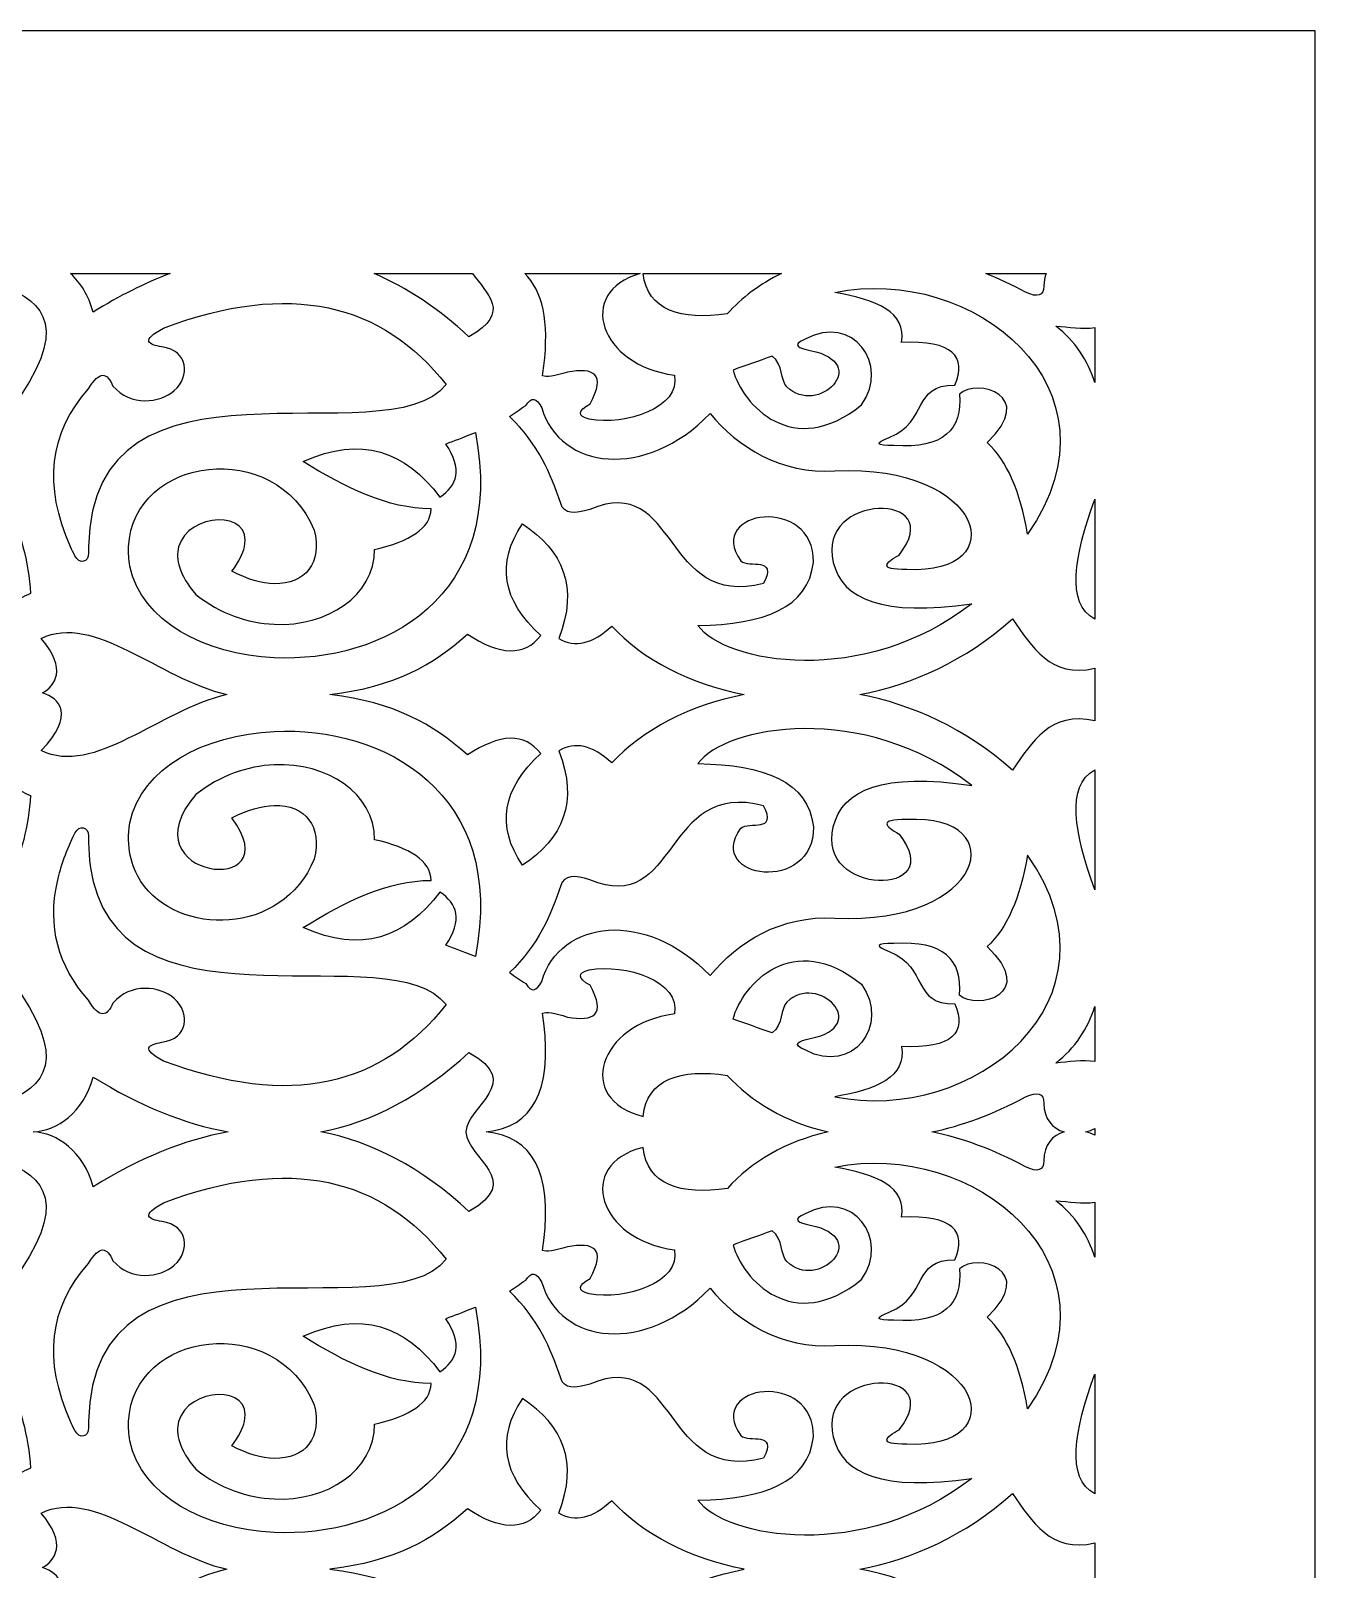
# Model space of a CAD drawing. Header units: millimetres. Extents: x -518 to 482, y -486 to 514.
# Drawn here: x -4 to 482, y -69 to 514 of the extents above; entities that cross this region are included whole.
import ezdxf

# ---------------------------------------------------------------- set-up
doc = ezdxf.new("R2010")
doc.units = ezdxf.units.MM
doc.layers.add('Plan 1', color=7, linetype='Continuous')

msp = doc.modelspace()

# ---------------------------------------------------------------- linework, layer by layer
at = {"layer": 'Plan 1', "color": 17}
for points, knots in [([(-517.87, 514.22), (-517.87, 514.22), (482.13, 514.22), (482.13, 514.22), (482.13, 514.22), (482.13, 514.22), (482.13, -485.78), (482.13, -485.78), (482.13, -485.78), (482.13, -485.78), (-517.87, -485.78), (-517.87, -485.78), (-517.87, -485.78), (-517.87, -485.78), (-517.87, 514.22), (-517.87, 514.22)], [0, 0, 0, 0, 0.2, 0.2, 0.2, 0.2, 0.4, 0.4, 0.4, 0.4, 0.6, 0.6, 0.6, 0.6, 1, 1, 1, 1]), ([(300.23, 415.1), (315.86, 412.36), (327.6, 407.69), (325.44, 396.14), (325.44, 396.14), (344.93, 396.96), (350.19, 390.83), (345.72, 379.92), (345.72, 379.92), (329.3, 380.2), (336.07, 366.45), (320.81, 360.13), (320.81, 360.13), (315.2, 358.02), (315.78, 357.02), (322.54, 357.11), (322.54, 357.11), (341.52, 355.83), (348.57, 363.25), (347.46, 376.62), (347.46, 376.62), (354.14, 382.62), (377.04, 376.33), (357.89, 358.21), (357.89, 358.21), (365.33, 351.43), (370.45, 339.88), (373.25, 323.57), (373.25, 323.57), (411.82, 379.04), (352.06, 425.79), (300.23, 415.1)], [0, 0, 0, 0, 0.111111, 0.111111, 0.111111, 0.111111, 0.222222, 0.222222, 0.222222, 0.222222, 0.333333, 0.333333, 0.333333, 0.333333, 0.444444, 0.444444, 0.444444, 0.444444, 0.555556, 0.555556, 0.555556, 0.555556, 0.666667, 0.666667, 0.666667, 0.666667, 0.777778, 0.777778, 0.777778, 0.777778, 1, 1, 1, 1]), ([(10.86, 318.74), (11.36, 317.61), (11.9, 316.48), (12.46, 315.33), (12.46, 315.33), (14.19, 311.95), (17.73, 312.77), (17.66, 316.43), (17.66, 316.43), (17.65, 317.22), (17.67, 317.97), (17.69, 318.74), (17.69, 318.74), (18.85, 398.81), (130.79, 351.62), (153.03, 380.17), (153.03, 380.17), (129, 410.98), (94.08, 419.65), (46.01, 401.6), (46.01, 401.6), (37.2, 396.77), (40.45, 395.37), (45.43, 394.46), (45.43, 394.46), (55.57, 393.11), (56.26, 383.36), (50.15, 377.92), (50.15, 377.92), (44.77, 373.11), (33.52, 371.87), (26.92, 379.62), (26.92, 379.62), (24.74, 384.67), (21.91, 385.85), (17.66, 378.52), (17.66, 378.52), (2.77, 361.93), (0.5, 342), (10.86, 318.74)], [0, 0, 0, 0, 0.090909, 0.090909, 0.090909, 0.090909, 0.181818, 0.181818, 0.181818, 0.181818, 0.272727, 0.272727, 0.272727, 0.272727, 0.363636, 0.363636, 0.363636, 0.363636, 0.454545, 0.454545, 0.454545, 0.454545, 0.545455, 0.545455, 0.545455, 0.545455, 0.636364, 0.636364, 0.636364, 0.636364, 0.727273, 0.727273, 0.727273, 0.727273, 0.818182, 0.818182, 0.818182, 0.818182, 1, 1, 1, 1]), ([(10.85, 422.27), (14.59, 418.83), (17.67, 413.96), (19.4, 407.65), (19.4, 407.65), (29.26, 413.75), (38.99, 418.64), (48.58, 422.27), (48.58, 422.27), (48.58, 422.27), (10.85, 422.27), (10.85, 422.27)], [0, 0, 0, 0, 0.25, 0.25, 0.25, 0.25, 0.5, 0.5, 0.5, 0.5, 1, 1, 1, 1]), ([(125.79, 422.27), (138.06, 417.03), (150.04, 409.08), (161.71, 398.31), (161.71, 398.31), (178.26, 407.53), (168.27, 414.72), (163.09, 422.27), (163.09, 422.27), (163.09, 422.27), (125.79, 422.27), (125.79, 422.27)], [0, 0, 0, 0, 0.25, 0.25, 0.25, 0.25, 0.5, 0.5, 0.5, 0.5, 1, 1, 1, 1]), ([(182.82, 422.27), (189.66, 415.7), (192.09, 404.03), (190.08, 387.28), (190.08, 387.28), (190.08, 387.28), (190.08, 387.29), (190.08, 387.29), (190.08, 387.29), (190.08, 387.29), (190.08, 387.28), (190.08, 387.28), (190.08, 387.28), (189.93, 386.05), (189.76, 384.79), (189.57, 383.51), (189.57, 383.51), (190.9, 382.85), (194.18, 383.4), (198.99, 384.92), (198.99, 384.92), (208.96, 386.68), (213.85, 384.32), (207.58, 372.89), (207.58, 372.89), (202.81, 370.22), (202.67, 368.28), (207.18, 367.07), (207.18, 367.07), (221.09, 364.58), (242, 371.37), (239.49, 383.75), (239.49, 383.75), (211.25, 387.45), (201.85, 415.18), (226.58, 422.27), (226.58, 422.27), (226.58, 422.27), (182.82, 422.27), (182.82, 422.27)], [0, 0, 0, 0, 0.090909, 0.090909, 0.090909, 0.090909, 0.181818, 0.181818, 0.181818, 0.181818, 0.272727, 0.272727, 0.272727, 0.272727, 0.363636, 0.363636, 0.363636, 0.363636, 0.454545, 0.454545, 0.454545, 0.454545, 0.545455, 0.545455, 0.545455, 0.545455, 0.636364, 0.636364, 0.636364, 0.636364, 0.727273, 0.727273, 0.727273, 0.727273, 0.818182, 0.818182, 0.818182, 0.818182, 1, 1, 1, 1]), ([(227.66, 422.27), (229.3, 408.21), (242.06, 404.47), (259.53, 407.04), (259.53, 407.04), (264.93, 413.02), (271.85, 418.27), (280, 422.27), (280, 422.27), (280, 422.27), (227.66, 422.27), (227.66, 422.27)], [0, 0, 0, 0, 0.25, 0.25, 0.25, 0.25, 0.5, 0.5, 0.5, 0.5, 1, 1, 1, 1]), ([(357.38, 422.27), (362.32, 420.3), (367.34, 417.95), (372.43, 415.19), (372.43, 415.19), (377.07, 413.03), (379.38, 413.81), (379.39, 417.51), (379.39, 417.51), (379.39, 419.32), (379.68, 420.91), (380.2, 422.27), (380.2, 422.27), (380.2, 422.27), (357.38, 422.27), (357.38, 422.27)], [0, 0, 0, 0, 0.2, 0.2, 0.2, 0.2, 0.4, 0.4, 0.4, 0.4, 0.6, 0.6, 0.6, 0.6, 1, 1, 1, 1]), ([(-28.6, 318.74), (-30.04, 313.03), (-31.18, 307.17), (-31.43, 301.05), (-31.43, 301.05), (-26.11, 298.58), (-21.2, 295.85), (-17.87, 292.12), (-17.87, 292.12), (-14.55, 295.85), (-9.64, 298.58), (-4.32, 301.05), (-4.32, 301.05), (-4.56, 307.17), (-5.71, 313.03), (-7.15, 318.74), (-7.15, 318.74), (-12.11, 338.42), (-20.57, 356.25), (-7.79, 376.33), (-7.79, 376.33), (10.65, 404.2), (-0.97, 413.04), (-17.87, 418.54), (-17.87, 418.54), (-34.78, 413.04), (-46.4, 404.2), (-27.96, 376.33), (-27.96, 376.33), (-15.18, 356.25), (-23.64, 338.42), (-28.6, 318.74), (-28.6, 318.74), (-28.6, 318.74), (-28.6, 318.74), (-28.6, 318.74)], [0, 0, 0, 0, 0.1, 0.1, 0.1, 0.1, 0.2, 0.2, 0.2, 0.2, 0.3, 0.3, 0.3, 0.3, 0.4, 0.4, 0.4, 0.4, 0.5, 0.5, 0.5, 0.5, 0.6, 0.6, 0.6, 0.6, 0.7, 0.7, 0.7, 0.7, 0.8, 0.8, 0.8, 0.8, 1, 1, 1, 1]), ([(290.96, 393.11), (286.6, 394.03), (283.5, 395.13), (289.22, 397.51), (289.22, 397.51), (306.69, 406.97), (321.4, 388.05), (310.38, 372.5), (310.38, 372.5), (284.29, 351.5), (265.33, 372.52), (261.7, 385.69), (261.7, 385.69), (266.62, 387.44), (271.55, 389.18), (276.48, 390.92), (276.48, 390.92), (280.81, 387.91), (279.61, 381.68), (282.02, 379.31), (282.02, 379.31), (293.66, 367.93), (314.67, 388.24), (290.96, 393.11)], [0, 0, 0, 0, 0.142857, 0.142857, 0.142857, 0.142857, 0.285714, 0.285714, 0.285714, 0.285714, 0.428571, 0.428571, 0.428571, 0.428571, 0.571429, 0.571429, 0.571429, 0.571429, 0.714286, 0.714286, 0.714286, 0.714286, 1, 1, 1, 1]), ([(398.68, 401.81), (394.2, 401), (388.63, 401.98), (383.89, 402.38), (383.89, 402.38), (391.2, 396.71), (395.96, 389.39), (398.68, 380.99), (398.68, 380.99), (398.68, 380.99), (398.68, 401.81), (398.68, 401.81)], [0, 0, 0, 0, 0.25, 0.25, 0.25, 0.25, 0.5, 0.5, 0.5, 0.5, 1, 1, 1, 1]), ([(189.26, 371.4), (187.24, 375.34), (185.21, 375.62), (183.18, 372.23), (183.18, 372.23), (181.15, 370.85), (179.12, 369.48), (177.09, 368.1), (177.09, 368.1), (187.93, 357.57), (192.65, 346.39), (196.51, 335.12), (196.51, 335.12), (197.57, 331.09), (201.82, 331.09), (207.52, 332.92), (207.52, 332.92), (240.95, 347.13), (235.05, 294.85), (273.29, 304.88), (273.29, 304.88), (278.63, 315.34), (267.8, 310.57), (264.6, 313.4), (264.6, 313.4), (251.06, 333), (292.69, 338.3), (292.12, 312.85), (292.12, 312.85), (290.22, 295.66), (273.46, 289.27), (248.37, 288.94), (248.37, 288.94), (258.64, 274.57), (311.11, 265.2), (352.1, 297.19), (352.1, 297.19), (318.61, 292.29), (303.01, 298.7), (299.66, 312.85), (299.66, 312.85), (292.95, 339.14), (343.77, 340.02), (324.57, 315.6), (324.57, 315.6), (319.43, 312.67), (316.32, 310.1), (327.47, 310.11), (327.47, 310.11), (368.4, 308.06), (356.95, 350.24), (300.23, 347.49), (300.23, 347.49), (279.98, 346.16), (263.31, 356.61), (253.01, 369.2), (253.01, 369.2), (228.48, 343.92), (196.22, 347.95), (189.26, 371.4)], [0, 0, 0, 0, 0.0625, 0.0625, 0.0625, 0.0625, 0.125, 0.125, 0.125, 0.125, 0.1875, 0.1875, 0.1875, 0.1875, 0.25, 0.25, 0.25, 0.25, 0.3125, 0.3125, 0.3125, 0.3125, 0.375, 0.375, 0.375, 0.375, 0.4375, 0.4375, 0.4375, 0.4375, 0.5, 0.5, 0.5, 0.5, 0.5625, 0.5625, 0.5625, 0.5625, 0.625, 0.625, 0.625, 0.625, 0.6875, 0.6875, 0.6875, 0.6875, 0.75, 0.75, 0.75, 0.75, 0.8125, 0.8125, 0.8125, 0.8125, 0.875, 0.875, 0.875, 0.875, 1, 1, 1, 1]), ([(32.86, 318.74), (32.75, 316.42), (32.89, 313.98), (33.29, 311.42), (33.29, 311.42), (37.7, 290.46), (61.6, 278.04), (87.94, 276.72), (87.94, 276.72), (129.12, 274.67), (176.26, 299.79), (164.12, 361.99), (164.12, 361.99), (158.54, 359.84), (156.68, 359.12), (152.95, 357.68), (152.95, 357.68), (159.55, 348.04), (157.18, 341.99), (150.73, 337.56), (150.73, 337.56), (137.66, 354.87), (120.96, 361.06), (98.96, 351), (98.96, 351), (114.83, 341.23), (130.82, 333.14), (147.38, 333.16), (147.38, 333.16), (147.19, 325.61), (139.25, 320.76), (126, 317.77), (126, 317.77), (125.89, 300), (108.03, 288.48), (87.94, 289.39), (87.94, 289.39), (77.97, 289.84), (67.44, 293.34), (58.27, 300.67), (58.27, 300.67), (51.95, 308.04), (50.53, 314.13), (51.79, 318.74), (51.79, 318.74), (55.31, 331.69), (79.95, 333.05), (76.68, 318.74), (76.68, 318.74), (76.09, 316.16), (74.61, 313.08), (71.92, 309.47), (71.92, 309.47), (77.9, 306.38), (83.32, 304.91), (87.94, 304.77), (87.94, 304.77), (99.75, 304.42), (106.23, 312.8), (103.08, 325.1), (103.08, 325.1), (88.76, 360.17), (34.39, 353.37), (32.86, 318.74)], [0, 0, 0, 0, 0.058824, 0.058824, 0.058824, 0.058824, 0.117647, 0.117647, 0.117647, 0.117647, 0.176471, 0.176471, 0.176471, 0.176471, 0.235294, 0.235294, 0.235294, 0.235294, 0.294118, 0.294118, 0.294118, 0.294118, 0.352941, 0.352941, 0.352941, 0.352941, 0.411765, 0.411765, 0.411765, 0.411765, 0.470588, 0.470588, 0.470588, 0.470588, 0.529412, 0.529412, 0.529412, 0.529412, 0.588235, 0.588235, 0.588235, 0.588235, 0.647059, 0.647059, 0.647059, 0.647059, 0.705882, 0.705882, 0.705882, 0.705882, 0.764706, 0.764706, 0.764706, 0.764706, 0.823529, 0.823529, 0.823529, 0.823529, 0.882353, 0.882353, 0.882353, 0.882353, 1, 1, 1, 1]), ([(398.68, 336.73), (398.66, 336.62), (398.64, 336.52), (398.61, 336.41), (398.61, 336.41), (390.86, 315.09), (387.64, 297.43), (398.68, 291.29), (398.68, 291.29), (398.68, 291.29), (398.68, 336.73), (398.68, 336.73)], [0, 0, 0, 0, 0.25, 0.25, 0.25, 0.25, 0.5, 0.5, 0.5, 0.5, 1, 1, 1, 1]), ([(265.92, 262.77), (245.41, 266.71), (227.53, 276.05), (215.77, 288.68), (215.77, 288.68), (208.54, 281.96), (201.86, 280.41), (195.72, 284.03), (195.72, 284.03), (203.3, 303.44), (197.28, 317.32), (181.96, 327.42), (181.96, 327.42), (171.93, 312.59), (174.24, 298.48), (188.9, 285.11), (188.9, 285.11), (182.73, 277.24), (173.47, 277.42), (161.13, 285.66), (161.13, 285.66), (148.02, 273.85), (133.55, 265.78), (109.09, 262.77), (109.09, 262.77), (133.55, 259.75), (148.02, 251.68), (161.13, 239.87), (161.13, 239.87), (173.47, 248.11), (182.73, 248.3), (188.9, 240.42), (188.9, 240.42), (174.24, 227.05), (171.93, 212.95), (181.96, 198.11), (181.96, 198.11), (197.28, 208.21), (203.3, 222.09), (195.72, 241.5), (195.72, 241.5), (201.86, 245.13), (208.54, 243.57), (215.77, 236.85), (215.77, 236.85), (227.53, 249.48), (245.41, 258.82), (265.92, 262.77)], [0, 0, 0, 0, 0.076923, 0.076923, 0.076923, 0.076923, 0.153846, 0.153846, 0.153846, 0.153846, 0.230769, 0.230769, 0.230769, 0.230769, 0.307692, 0.307692, 0.307692, 0.307692, 0.384615, 0.384615, 0.384615, 0.384615, 0.461538, 0.461538, 0.461538, 0.461538, 0.538462, 0.538462, 0.538462, 0.538462, 0.615385, 0.615385, 0.615385, 0.615385, 0.692308, 0.692308, 0.692308, 0.692308, 0.769231, 0.769231, 0.769231, 0.769231, 0.846154, 0.846154, 0.846154, 0.846154, 1, 1, 1, 1]), ([(-0.27, 284.01), (9.78, 272.4), (4.87, 265.92), (0.25, 263.36), (0.25, 263.36), (6.63, 261.58), (12.72, 254.94), (-0.27, 241.52), (-0.27, 241.52), (19.91, 231.69), (44.13, 256.72), (70.01, 262.77), (70.01, 262.77), (44.13, 268.81), (19.91, 293.84), (-0.27, 284.01)], [0, 0, 0, 0, 0.2, 0.2, 0.2, 0.2, 0.4, 0.4, 0.4, 0.4, 0.6, 0.6, 0.6, 0.6, 1, 1, 1, 1]), ([(398.68, 272.71), (381.78, 268.96), (375, 280.71), (367.52, 291.4), (367.52, 291.4), (349.61, 275.58), (329.55, 266.52), (309.73, 262.77), (309.73, 262.77), (329.55, 259.01), (349.61, 249.95), (367.52, 234.13), (367.52, 234.13), (375, 244.83), (381.78, 256.57), (398.68, 252.82), (398.68, 252.82), (398.68, 252.82), (398.68, 272.71), (398.68, 272.71)], [0, 0, 0, 0, 0.166667, 0.166667, 0.166667, 0.166667, 0.333333, 0.333333, 0.333333, 0.333333, 0.5, 0.5, 0.5, 0.5, 0.666667, 0.666667, 0.666667, 0.666667, 1, 1, 1, 1]), ([(189.26, 154.13), (187.24, 150.19), (185.21, 149.92), (183.18, 153.31), (183.18, 153.31), (181.15, 154.68), (179.12, 156.05), (177.09, 157.43), (177.09, 157.43), (187.93, 167.96), (192.65, 179.14), (196.51, 190.41), (196.51, 190.41), (197.57, 194.44), (201.82, 194.44), (207.52, 192.61), (207.52, 192.61), (240.95, 178.41), (235.05, 230.68), (273.29, 220.65), (273.29, 220.65), (278.63, 210.19), (267.8, 214.96), (264.6, 212.13), (264.6, 212.13), (251.06, 192.53), (292.69, 187.23), (292.12, 212.68), (292.12, 212.68), (290.22, 229.87), (273.46, 236.26), (248.37, 236.59), (248.37, 236.59), (258.64, 250.96), (311.11, 260.34), (352.1, 228.34), (352.1, 228.34), (318.61, 233.24), (303.01, 226.83), (299.66, 212.68), (299.66, 212.68), (292.95, 186.39), (343.77, 185.51), (324.57, 209.93), (324.57, 209.93), (319.43, 212.86), (316.32, 215.43), (327.47, 215.42), (327.47, 215.42), (368.4, 217.48), (356.95, 175.29), (300.23, 178.04), (300.23, 178.04), (279.98, 179.37), (263.31, 168.93), (253.01, 156.33), (253.01, 156.33), (228.48, 181.62), (196.22, 177.58), (189.26, 154.13)], [0, 0, 0, 0, 0.0625, 0.0625, 0.0625, 0.0625, 0.125, 0.125, 0.125, 0.125, 0.1875, 0.1875, 0.1875, 0.1875, 0.25, 0.25, 0.25, 0.25, 0.3125, 0.3125, 0.3125, 0.3125, 0.375, 0.375, 0.375, 0.375, 0.4375, 0.4375, 0.4375, 0.4375, 0.5, 0.5, 0.5, 0.5, 0.5625, 0.5625, 0.5625, 0.5625, 0.625, 0.625, 0.625, 0.625, 0.6875, 0.6875, 0.6875, 0.6875, 0.75, 0.75, 0.75, 0.75, 0.8125, 0.8125, 0.8125, 0.8125, 0.875, 0.875, 0.875, 0.875, 1, 1, 1, 1]), ([(87.94, 248.81), (87.94, 248.81), (87.94, 248.81), (87.94, 248.81), (87.94, 248.81), (61.6, 247.49), (37.7, 235.07), (33.29, 214.11), (33.29, 214.11), (31.9, 205.23), (33.7, 197.8), (37.52, 191.99), (37.52, 191.99), (51.24, 171.06), (91.12, 171.15), (103.08, 200.43), (103.08, 200.43), (106.23, 212.73), (99.75, 221.11), (87.94, 220.76), (87.94, 220.76), (83.32, 220.63), (77.9, 219.16), (71.92, 216.07), (71.92, 216.07), (94.85, 185.21), (31.01, 193.06), (58.27, 224.86), (58.27, 224.86), (67.44, 232.19), (77.97, 235.7), (87.94, 236.14), (87.94, 236.14), (108.03, 237.05), (125.89, 225.53), (126, 207.76), (126, 207.76), (139.25, 204.77), (147.19, 199.92), (147.38, 192.37), (147.38, 192.37), (130.82, 192.39), (114.83, 184.3), (98.96, 174.53), (98.96, 174.53), (120.96, 164.47), (137.66, 170.66), (150.73, 187.97), (150.73, 187.97), (157.18, 183.55), (159.55, 177.49), (152.95, 167.85), (152.95, 167.85), (156.68, 166.41), (158.54, 165.7), (164.12, 163.54), (164.12, 163.54), (176.26, 225.74), (129.12, 250.86), (87.94, 248.81)], [0, 0, 0, 0, 0.0625, 0.0625, 0.0625, 0.0625, 0.125, 0.125, 0.125, 0.125, 0.1875, 0.1875, 0.1875, 0.1875, 0.25, 0.25, 0.25, 0.25, 0.3125, 0.3125, 0.3125, 0.3125, 0.375, 0.375, 0.375, 0.375, 0.4375, 0.4375, 0.4375, 0.4375, 0.5, 0.5, 0.5, 0.5, 0.5625, 0.5625, 0.5625, 0.5625, 0.625, 0.625, 0.625, 0.625, 0.6875, 0.6875, 0.6875, 0.6875, 0.75, 0.75, 0.75, 0.75, 0.8125, 0.8125, 0.8125, 0.8125, 0.875, 0.875, 0.875, 0.875, 1, 1, 1, 1]), ([(-17.87, 233.41), (-21.2, 229.68), (-26.11, 226.95), (-31.43, 224.48), (-31.43, 224.48), (-30.97, 212.97), (-27.32, 202.36), (-24.52, 191.99), (-24.52, 191.99), (-24.52, 191.99), (-24.52, 191.99), (-24.52, 191.99), (-24.52, 191.99), (-20.7, 177.84), (-18.45, 164.15), (-27.96, 149.21), (-27.96, 149.21), (-46.4, 121.33), (-34.78, 112.49), (-17.87, 107), (-17.87, 107), (-0.97, 112.49), (10.65, 121.33), (-7.79, 149.21), (-7.79, 149.21), (-17.3, 164.15), (-15.05, 177.84), (-11.23, 191.99), (-11.23, 191.99), (-8.42, 202.36), (-4.78, 212.97), (-4.32, 224.48), (-4.32, 224.48), (-9.64, 226.95), (-14.55, 229.68), (-17.87, 233.41)], [0, 0, 0, 0, 0.1, 0.1, 0.1, 0.1, 0.2, 0.2, 0.2, 0.2, 0.3, 0.3, 0.3, 0.3, 0.4, 0.4, 0.4, 0.4, 0.5, 0.5, 0.5, 0.5, 0.6, 0.6, 0.6, 0.6, 0.7, 0.7, 0.7, 0.7, 0.8, 0.8, 0.8, 0.8, 1, 1, 1, 1]), ([(398.68, 234.24), (387.64, 228.1), (390.86, 210.44), (398.61, 189.12), (398.61, 189.12), (398.64, 189.01), (398.66, 188.91), (398.68, 188.8), (398.68, 188.8), (398.68, 188.8), (398.68, 234.24), (398.68, 234.24)], [0, 0, 0, 0, 0.25, 0.25, 0.25, 0.25, 0.5, 0.5, 0.5, 0.5, 1, 1, 1, 1]), ([(19.42, 191.99), (18.21, 196.96), (17.59, 202.63), (17.66, 209.1), (17.66, 209.1), (17.73, 212.76), (14.19, 213.58), (12.46, 210.2), (12.46, 210.2), (9.36, 203.89), (7.16, 197.82), (5.87, 191.99), (5.87, 191.99), (2.1, 174.96), (6.03, 159.97), (17.66, 147.01), (17.66, 147.01), (21.91, 139.68), (24.74, 140.86), (26.92, 145.91), (26.92, 145.91), (33.52, 153.66), (44.77, 152.42), (50.15, 147.62), (50.15, 147.62), (56.26, 142.17), (55.57, 132.42), (45.43, 131.07), (45.43, 131.07), (40.45, 130.16), (37.2, 128.76), (46.01, 123.93), (46.01, 123.93), (94.08, 105.88), (129, 114.55), (153.03, 145.36), (153.03, 145.36), (132.32, 171.94), (33.82, 132.84), (19.42, 191.99)], [0, 0, 0, 0, 0.090909, 0.090909, 0.090909, 0.090909, 0.181818, 0.181818, 0.181818, 0.181818, 0.272727, 0.272727, 0.272727, 0.272727, 0.363636, 0.363636, 0.363636, 0.363636, 0.454545, 0.454545, 0.454545, 0.454545, 0.545455, 0.545455, 0.545455, 0.545455, 0.636364, 0.636364, 0.636364, 0.636364, 0.727273, 0.727273, 0.727273, 0.727273, 0.818182, 0.818182, 0.818182, 0.818182, 1, 1, 1, 1]), ([(300.23, 110.43), (315.86, 113.17), (327.6, 117.84), (325.44, 129.39), (325.44, 129.39), (344.93, 128.57), (350.19, 134.71), (345.72, 145.61), (345.72, 145.61), (329.3, 145.33), (336.07, 159.08), (320.81, 165.4), (320.81, 165.4), (315.2, 167.51), (315.78, 168.51), (322.54, 168.42), (322.54, 168.42), (341.52, 169.7), (348.57, 162.28), (347.46, 148.91), (347.46, 148.91), (354.14, 142.91), (377.04, 149.2), (357.89, 167.32), (357.89, 167.32), (365.33, 174.1), (370.45, 185.65), (373.25, 201.96), (373.25, 201.96), (411.82, 146.49), (352.06, 99.74), (300.23, 110.43)], [0, 0, 0, 0, 0.111111, 0.111111, 0.111111, 0.111111, 0.222222, 0.222222, 0.222222, 0.222222, 0.333333, 0.333333, 0.333333, 0.333333, 0.444444, 0.444444, 0.444444, 0.444444, 0.555556, 0.555556, 0.555556, 0.555556, 0.666667, 0.666667, 0.666667, 0.666667, 0.777778, 0.777778, 0.777778, 0.777778, 1, 1, 1, 1]), ([(290.96, 132.42), (286.6, 131.5), (283.5, 130.41), (289.22, 128.02), (289.22, 128.02), (306.69, 118.56), (321.4, 137.48), (310.38, 153.03), (310.38, 153.03), (284.29, 174.03), (265.33, 153.02), (261.7, 139.84), (261.7, 139.84), (266.62, 138.1), (271.55, 136.36), (276.48, 134.62), (276.48, 134.62), (280.81, 137.62), (279.61, 143.86), (282.02, 146.22), (282.02, 146.22), (293.66, 157.6), (314.67, 137.29), (290.96, 132.42)], [0, 0, 0, 0, 0.142857, 0.142857, 0.142857, 0.142857, 0.285714, 0.285714, 0.285714, 0.285714, 0.428571, 0.428571, 0.428571, 0.428571, 0.571429, 0.571429, 0.571429, 0.571429, 0.714286, 0.714286, 0.714286, 0.714286, 1, 1, 1, 1]), ([(168.24, 97.1), (185.86, 95.27), (193.15, 81.56), (190.08, 55.94), (190.08, 55.94), (190.08, 55.94), (190.08, 55.95), (190.08, 55.95), (190.08, 55.95), (190.08, 55.95), (190.08, 55.94), (190.08, 55.94), (190.08, 55.94), (189.93, 54.71), (189.76, 53.46), (189.57, 52.17), (189.57, 52.17), (190.9, 51.51), (194.18, 52.06), (199, 53.58), (199, 53.58), (208.96, 55.34), (213.85, 52.98), (207.59, 41.55), (207.59, 41.55), (202.81, 38.88), (202.67, 36.94), (207.17, 35.73), (207.17, 35.73), (221.09, 33.24), (242.01, 40.03), (239.49, 52.41), (239.49, 52.41), (210.86, 56.17), (201.58, 84.62), (227.63, 91.22), (227.63, 91.22), (229.13, 76.92), (241.94, 73.11), (259.54, 75.7), (259.54, 75.7), (268.49, 85.64), (281.65, 93.53), (297.7, 97.1), (297.7, 97.1), (281.65, 100.66), (268.49, 108.55), (259.53, 118.5), (259.53, 118.5), (241.94, 121.08), (229.12, 117.27), (227.63, 102.97), (227.63, 102.97), (201.59, 109.57), (210.86, 138.03), (239.49, 141.78), (239.49, 141.78), (242, 154.16), (221.09, 160.95), (207.18, 158.46), (207.18, 158.46), (202.67, 157.26), (202.81, 155.32), (207.58, 152.64), (207.58, 152.64), (213.85, 141.21), (208.96, 138.85), (198.99, 140.61), (198.99, 140.61), (194.18, 142.13), (190.9, 142.69), (189.57, 142.02), (189.57, 142.02), (189.76, 140.74), (189.93, 139.48), (190.08, 138.25), (190.08, 138.25), (190.08, 138.25), (190.08, 138.24), (190.08, 138.24), (190.08, 138.24), (190.08, 138.24), (190.08, 138.25), (190.08, 138.25), (190.08, 138.25), (193.15, 112.63), (185.86, 98.92), (168.24, 97.1)], [0, 0, 0, 0, 0.043478, 0.043478, 0.043478, 0.043478, 0.086957, 0.086957, 0.086957, 0.086957, 0.130435, 0.130435, 0.130435, 0.130435, 0.173913, 0.173913, 0.173913, 0.173913, 0.217391, 0.217391, 0.217391, 0.217391, 0.26087, 0.26087, 0.26087, 0.26087, 0.304348, 0.304348, 0.304348, 0.304348, 0.347826, 0.347826, 0.347826, 0.347826, 0.391304, 0.391304, 0.391304, 0.391304, 0.434783, 0.434783, 0.434783, 0.434783, 0.478261, 0.478261, 0.478261, 0.478261, 0.521739, 0.521739, 0.521739, 0.521739, 0.565217, 0.565217, 0.565217, 0.565217, 0.608696, 0.608696, 0.608696, 0.608696, 0.652174, 0.652174, 0.652174, 0.652174, 0.695652, 0.695652, 0.695652, 0.695652, 0.73913, 0.73913, 0.73913, 0.73913, 0.782609, 0.782609, 0.782609, 0.782609, 0.826087, 0.826087, 0.826087, 0.826087, 0.869565, 0.869565, 0.869565, 0.869565, 0.913043, 0.913043, 0.913043, 0.913043, 1, 1, 1, 1]), ([(398.68, 144.54), (395.96, 136.15), (391.2, 128.82), (383.89, 123.15), (383.89, 123.15), (388.63, 123.55), (394.2, 124.54), (398.68, 123.72), (398.68, 123.72), (398.68, 123.72), (398.68, 144.54), (398.68, 144.54)], [0, 0, 0, 0, 0.25, 0.25, 0.25, 0.25, 0.5, 0.5, 0.5, 0.5, 1, 1, 1, 1]), ([(105.6, 97.1), (124.99, 93.46), (143.71, 83.58), (161.71, 66.97), (161.71, 66.97), (182.6, 78.62), (161.21, 87.01), (160.57, 97), (160.57, 97), (160.57, 97), (160.55, 97), (160.55, 97), (160.55, 97), (160.55, 97.04), (160.56, 97.07), (160.56, 97.11), (160.56, 97.11), (160.56, 97.13), (160.56, 97.16), (160.55, 97.19), (160.55, 97.19), (160.55, 97.19), (160.57, 97.19), (160.57, 97.19), (160.57, 97.19), (161.2, 107.18), (182.6, 115.58), (161.71, 127.23), (161.71, 127.23), (143.71, 110.61), (124.99, 100.73), (105.6, 97.1)], [0, 0, 0, 0, 0.111111, 0.111111, 0.111111, 0.111111, 0.222222, 0.222222, 0.222222, 0.222222, 0.333333, 0.333333, 0.333333, 0.333333, 0.444444, 0.444444, 0.444444, 0.444444, 0.555556, 0.555556, 0.555556, 0.555556, 0.666667, 0.666667, 0.666667, 0.666667, 0.777778, 0.777778, 0.777778, 0.777778, 1, 1, 1, 1]), ([(-3.32, 97.1), (5.91, 96.67), (15.72, 89.75), (19.4, 76.31), (19.4, 76.31), (36.88, 87.12), (53.96, 94.14), (70.59, 97.1), (70.59, 97.1), (53.96, 100.05), (36.88, 107.07), (19.4, 117.89), (19.4, 117.89), (15.72, 104.44), (5.92, 97.52), (-3.32, 97.1)], [0, 0, 0, 0, 0.2, 0.2, 0.2, 0.2, 0.4, 0.4, 0.4, 0.4, 0.6, 0.6, 0.6, 0.6, 1, 1, 1, 1]), ([(336.94, 97.1), (348.21, 94.81), (360.12, 90.54), (372.43, 83.85), (372.43, 83.85), (377.06, 81.69), (379.39, 82.47), (379.39, 86.17), (379.39, 86.17), (379.39, 92.28), (382.69, 95.82), (387.05, 97.1), (387.05, 97.1), (382.69, 98.37), (379.39, 101.91), (379.39, 108.02), (379.39, 108.02), (379.38, 111.73), (377.07, 112.5), (372.43, 110.35), (372.43, 110.35), (360.12, 103.65), (348.21, 99.38), (336.94, 97.1)], [0, 0, 0, 0, 0.142857, 0.142857, 0.142857, 0.142857, 0.285714, 0.285714, 0.285714, 0.285714, 0.428571, 0.428571, 0.428571, 0.428571, 0.571429, 0.571429, 0.571429, 0.571429, 0.714286, 0.714286, 0.714286, 0.714286, 1, 1, 1, 1]), ([(300.24, 83.76), (315.86, 81.02), (327.6, 76.35), (325.44, 64.8), (325.44, 64.8), (344.92, 65.62), (350.19, 59.49), (345.73, 48.58), (345.73, 48.58), (329.3, 48.86), (336.06, 35.11), (320.8, 28.79), (320.8, 28.79), (315.2, 26.68), (315.78, 25.68), (322.54, 25.77), (322.54, 25.77), (341.53, 24.49), (348.57, 31.91), (347.47, 45.28), (347.47, 45.28), (354.14, 51.28), (377.04, 44.99), (357.89, 26.87), (357.89, 26.87), (365.33, 20.09), (370.45, 8.54), (373.25, -7.77), (373.25, -7.77), (411.82, 47.7), (352.06, 94.45), (300.24, 83.76)], [0, 0, 0, 0, 0.111111, 0.111111, 0.111111, 0.111111, 0.222222, 0.222222, 0.222222, 0.222222, 0.333333, 0.333333, 0.333333, 0.333333, 0.444444, 0.444444, 0.444444, 0.444444, 0.555556, 0.555556, 0.555556, 0.555556, 0.666667, 0.666667, 0.666667, 0.666667, 0.777778, 0.777778, 0.777778, 0.777778, 1, 1, 1, 1]), ([(398.68, 98.33), (397.58, 97.81), (396.44, 97.39), (395.29, 97.1), (395.29, 97.1), (396.44, 96.8), (397.58, 96.39), (398.68, 95.86), (398.68, 95.86), (398.68, 95.86), (398.68, 98.33), (398.68, 98.33)], [0, 0, 0, 0, 0.25, 0.25, 0.25, 0.25, 0.5, 0.5, 0.5, 0.5, 1, 1, 1, 1]), ([(10.85, -12.6), (11.36, -13.73), (11.89, -14.86), (12.45, -16.01), (12.45, -16.01), (14.19, -19.39), (17.72, -18.57), (17.66, -14.91), (17.66, -14.91), (17.65, -14.12), (17.67, -13.37), (17.68, -12.6), (17.68, -12.6), (17.68, -12.6), (17.69, -12.6), (17.69, -12.6), (17.69, -12.6), (18.84, 67.47), (130.78, 20.28), (153.03, 48.83), (153.03, 48.83), (129, 79.64), (94.07, 88.31), (46.01, 70.26), (46.01, 70.26), (37.2, 65.43), (40.45, 64.03), (45.43, 63.12), (45.43, 63.12), (55.56, 61.77), (56.26, 52.02), (50.15, 46.58), (50.15, 46.58), (44.77, 41.77), (33.52, 40.53), (26.91, 48.28), (26.91, 48.28), (24.73, 53.33), (21.91, 54.51), (17.66, 47.18), (17.66, 47.18), (2.76, 30.59), (0.49, 10.66), (10.86, -12.6), (10.86, -12.6), (10.86, -12.6), (10.85, -12.6), (10.85, -12.6)], [0, 0, 0, 0, 0.076923, 0.076923, 0.076923, 0.076923, 0.153846, 0.153846, 0.153846, 0.153846, 0.230769, 0.230769, 0.230769, 0.230769, 0.307692, 0.307692, 0.307692, 0.307692, 0.384615, 0.384615, 0.384615, 0.384615, 0.461538, 0.461538, 0.461538, 0.461538, 0.538462, 0.538462, 0.538462, 0.538462, 0.615385, 0.615385, 0.615385, 0.615385, 0.692308, 0.692308, 0.692308, 0.692308, 0.769231, 0.769231, 0.769231, 0.769231, 0.846154, 0.846154, 0.846154, 0.846154, 1, 1, 1, 1]), ([(-28.61, -12.6), (-30.04, -18.31), (-31.19, -24.17), (-31.43, -30.29), (-31.43, -30.29), (-26.12, -32.76), (-21.21, -35.49), (-17.88, -39.22), (-17.88, -39.22), (-14.55, -35.49), (-9.64, -32.76), (-4.33, -30.29), (-4.33, -30.29), (-4.57, -24.17), (-5.72, -18.31), (-7.15, -12.6), (-7.15, -12.6), (-7.15, -12.6), (-7.15, -12.6), (-7.15, -12.6), (-7.15, -12.6), (-12.11, 7.08), (-20.57, 24.91), (-7.79, 44.99), (-7.79, 44.99), (10.64, 72.86), (-0.97, 81.7), (-17.87, 87.2), (-17.87, 87.2), (-34.78, 81.7), (-46.39, 72.86), (-27.95, 44.99), (-27.95, 44.99), (-15.17, 24.91), (-23.64, 7.08), (-28.6, -12.6), (-28.6, -12.6), (-28.6, -12.6), (-28.61, -12.6), (-28.61, -12.6)], [0, 0, 0, 0, 0.090909, 0.090909, 0.090909, 0.090909, 0.181818, 0.181818, 0.181818, 0.181818, 0.272727, 0.272727, 0.272727, 0.272727, 0.363636, 0.363636, 0.363636, 0.363636, 0.454545, 0.454545, 0.454545, 0.454545, 0.545455, 0.545455, 0.545455, 0.545455, 0.636364, 0.636364, 0.636364, 0.636364, 0.727273, 0.727273, 0.727273, 0.727273, 0.818182, 0.818182, 0.818182, 0.818182, 1, 1, 1, 1]), ([(290.96, 61.78), (286.6, 62.69), (283.5, 63.79), (289.22, 66.17), (289.22, 66.17), (306.69, 75.63), (321.4, 56.71), (310.37, 41.16), (310.37, 41.16), (284.29, 20.16), (265.32, 41.18), (261.7, 54.35), (261.7, 54.35), (266.62, 56.1), (271.55, 57.84), (276.48, 59.58), (276.48, 59.58), (280.8, 56.57), (279.61, 50.34), (282.02, 47.97), (282.02, 47.97), (293.66, 36.59), (314.67, 56.9), (290.96, 61.78)], [0, 0, 0, 0, 0.142857, 0.142857, 0.142857, 0.142857, 0.285714, 0.285714, 0.285714, 0.285714, 0.428571, 0.428571, 0.428571, 0.428571, 0.571429, 0.571429, 0.571429, 0.571429, 0.714286, 0.714286, 0.714286, 0.714286, 1, 1, 1, 1]), ([(398.68, 70.47), (394.2, 69.66), (388.63, 70.64), (383.89, 71.04), (383.89, 71.04), (391.2, 65.37), (395.96, 58.04), (398.68, 49.64), (398.68, 49.64), (398.68, 49.64), (398.68, 70.47), (398.68, 70.47)], [0, 0, 0, 0, 0.25, 0.25, 0.25, 0.25, 0.5, 0.5, 0.5, 0.5, 1, 1, 1, 1]), ([(189.27, 40.06), (187.23, 44), (185.21, 44.28), (183.18, 40.89), (183.18, 40.89), (181.14, 39.51), (179.12, 38.14), (177.1, 36.76), (177.1, 36.76), (187.93, 26.23), (192.65, 15.05), (196.51, 3.78), (196.51, 3.78), (197.57, -0.25), (201.81, -0.25), (207.52, 1.58), (207.52, 1.58), (240.96, 15.79), (235.04, -36.49), (273.29, -26.46), (273.29, -26.46), (278.62, -16), (267.8, -20.77), (264.6, -17.93), (264.6, -17.93), (251.07, 1.66), (292.69, 6.96), (292.12, -18.48), (292.12, -18.48), (290.21, -35.68), (273.46, -42.07), (248.37, -42.4), (248.37, -42.4), (258.64, -56.77), (311.11, -66.14), (352.1, -34.15), (352.1, -34.15), (318.61, -39.05), (303, -32.64), (299.66, -18.48), (299.66, -18.48), (292.95, 7.8), (343.77, 8.68), (324.58, -15.74), (324.58, -15.74), (319.43, -18.67), (316.33, -21.24), (327.47, -21.23), (327.47, -21.23), (368.4, -23.28), (356.95, 18.9), (300.24, 16.15), (300.24, 16.15), (279.97, 14.82), (263.31, 25.27), (253.01, 37.86), (253.01, 37.86), (228.48, 12.58), (196.21, 16.61), (189.27, 40.06)], [0, 0, 0, 0, 0.0625, 0.0625, 0.0625, 0.0625, 0.125, 0.125, 0.125, 0.125, 0.1875, 0.1875, 0.1875, 0.1875, 0.25, 0.25, 0.25, 0.25, 0.3125, 0.3125, 0.3125, 0.3125, 0.375, 0.375, 0.375, 0.375, 0.4375, 0.4375, 0.4375, 0.4375, 0.5, 0.5, 0.5, 0.5, 0.5625, 0.5625, 0.5625, 0.5625, 0.625, 0.625, 0.625, 0.625, 0.6875, 0.6875, 0.6875, 0.6875, 0.75, 0.75, 0.75, 0.75, 0.8125, 0.8125, 0.8125, 0.8125, 0.875, 0.875, 0.875, 0.875, 1, 1, 1, 1]), ([(32.85, -12.6), (32.75, -14.92), (32.88, -17.36), (33.28, -19.92), (33.28, -19.92), (37.7, -40.88), (61.6, -53.3), (87.93, -54.62), (87.93, -54.62), (87.93, -54.62), (87.93, -54.62), (87.93, -54.62), (87.93, -54.62), (129.12, -56.67), (176.26, -31.55), (164.12, 30.65), (164.12, 30.65), (158.54, 28.5), (156.67, 27.78), (152.95, 26.34), (152.95, 26.34), (159.55, 16.7), (157.18, 10.65), (150.73, 6.22), (150.73, 6.22), (137.65, 23.53), (120.96, 29.72), (98.96, 19.66), (98.96, 19.66), (114.83, 9.89), (130.82, 1.8), (147.38, 1.82), (147.38, 1.82), (147.19, -5.73), (139.25, -10.58), (126, -13.57), (126, -13.57), (125.89, -31.34), (108.03, -42.86), (87.93, -41.95), (87.93, -41.95), (87.93, -41.95), (87.93, -41.95), (87.93, -41.95), (87.93, -41.95), (77.96, -41.5), (67.44, -38), (58.26, -30.67), (58.26, -30.67), (51.94, -23.3), (50.52, -17.21), (51.78, -12.6), (51.78, -12.6), (51.78, -12.6), (51.79, -12.6), (51.79, -12.6), (51.79, -12.6), (55.31, 0.35), (79.95, 1.71), (76.68, -12.6), (76.68, -12.6), (76.68, -12.6), (76.67, -12.6), (76.67, -12.6), (76.67, -12.6), (76.08, -15.18), (74.6, -18.26), (71.91, -21.87), (71.91, -21.87), (77.89, -24.96), (83.32, -26.43), (87.93, -26.57), (87.93, -26.57), (87.93, -26.57), (87.93, -26.57), (87.93, -26.57), (87.93, -26.57), (99.74, -26.93), (106.23, -18.54), (103.08, -6.24), (103.08, -6.24), (88.76, 28.83), (34.38, 22.03), (32.85, -12.6), (32.85, -12.6), (32.85, -12.6), (32.85, -12.6), (32.85, -12.6)], [0, 0, 0, 0, 0.043478, 0.043478, 0.043478, 0.043478, 0.086957, 0.086957, 0.086957, 0.086957, 0.130435, 0.130435, 0.130435, 0.130435, 0.173913, 0.173913, 0.173913, 0.173913, 0.217391, 0.217391, 0.217391, 0.217391, 0.26087, 0.26087, 0.26087, 0.26087, 0.304348, 0.304348, 0.304348, 0.304348, 0.347826, 0.347826, 0.347826, 0.347826, 0.391304, 0.391304, 0.391304, 0.391304, 0.434783, 0.434783, 0.434783, 0.434783, 0.478261, 0.478261, 0.478261, 0.478261, 0.521739, 0.521739, 0.521739, 0.521739, 0.565217, 0.565217, 0.565217, 0.565217, 0.608696, 0.608696, 0.608696, 0.608696, 0.652174, 0.652174, 0.652174, 0.652174, 0.695652, 0.695652, 0.695652, 0.695652, 0.73913, 0.73913, 0.73913, 0.73913, 0.782609, 0.782609, 0.782609, 0.782609, 0.826087, 0.826087, 0.826087, 0.826087, 0.869565, 0.869565, 0.869565, 0.869565, 0.913043, 0.913043, 0.913043, 0.913043, 1, 1, 1, 1]), ([(398.68, 5.38), (398.66, 5.28), (398.64, 5.17), (398.61, 5.07), (398.61, 5.07), (390.87, -16.25), (387.65, -33.91), (398.68, -40.05), (398.68, -40.05), (398.68, -40.05), (398.68, 5.38), (398.68, 5.38)], [0, 0, 0, 0, 0.25, 0.25, 0.25, 0.25, 0.5, 0.5, 0.5, 0.5, 1, 1, 1, 1]), ([(265.92, -68.57), (245.4, -72.52), (227.53, -81.86), (215.76, -94.49), (215.76, -94.49), (208.53, -87.77), (201.85, -86.21), (195.72, -89.84), (195.72, -89.84), (203.31, -109.25), (197.29, -123.13), (181.95, -133.23), (181.95, -133.23), (171.93, -118.39), (174.24, -104.29), (188.9, -90.92), (188.9, -90.92), (182.73, -83.04), (173.48, -83.23), (161.13, -91.47), (161.13, -91.47), (148.02, -79.66), (133.55, -71.59), (109.09, -68.57), (109.09, -68.57), (133.55, -65.56), (148.02, -57.49), (161.13, -45.68), (161.13, -45.68), (173.48, -53.92), (182.73, -54.1), (188.9, -46.23), (188.9, -46.23), (174.24, -32.86), (171.93, -18.75), (181.95, -3.92), (181.95, -3.92), (197.29, -14.02), (203.31, -27.9), (195.72, -47.31), (195.72, -47.31), (201.85, -50.93), (208.53, -49.38), (215.76, -42.66), (215.76, -42.66), (227.53, -55.29), (245.4, -64.63), (265.92, -68.57)], [0, 0, 0, 0, 0.076923, 0.076923, 0.076923, 0.076923, 0.153846, 0.153846, 0.153846, 0.153846, 0.230769, 0.230769, 0.230769, 0.230769, 0.307692, 0.307692, 0.307692, 0.307692, 0.384615, 0.384615, 0.384615, 0.384615, 0.461538, 0.461538, 0.461538, 0.461538, 0.538462, 0.538462, 0.538462, 0.538462, 0.615385, 0.615385, 0.615385, 0.615385, 0.692308, 0.692308, 0.692308, 0.692308, 0.769231, 0.769231, 0.769231, 0.769231, 0.846154, 0.846154, 0.846154, 0.846154, 1, 1, 1, 1]), ([(-0.28, -47.33), (9.78, -58.94), (4.86, -65.42), (0.25, -67.98), (0.25, -67.98), (6.63, -69.76), (12.72, -76.4), (-0.28, -89.82), (-0.28, -89.82), (19.91, -99.65), (44.12, -74.62), (70, -68.57), (70, -68.57), (44.12, -62.53), (19.91, -37.5), (-0.28, -47.33)], [0, 0, 0, 0, 0.2, 0.2, 0.2, 0.2, 0.4, 0.4, 0.4, 0.4, 0.6, 0.6, 0.6, 0.6, 1, 1, 1, 1]), ([(398.68, -58.63), (381.79, -62.38), (375, -50.63), (367.53, -39.94), (367.53, -39.94), (349.61, -55.76), (329.55, -64.82), (309.73, -68.57), (309.73, -68.57), (329.55, -72.33), (349.61, -81.39), (367.53, -97.21), (367.53, -97.21), (375, -86.51), (381.79, -74.77), (398.68, -78.52), (398.68, -78.52), (398.68, -78.52), (398.68, -58.63), (398.68, -58.63)], [0, 0, 0, 0, 0.166667, 0.166667, 0.166667, 0.166667, 0.333333, 0.333333, 0.333333, 0.333333, 0.5, 0.5, 0.5, 0.5, 0.666667, 0.666667, 0.666667, 0.666667, 1, 1, 1, 1])]:
    msp.add_open_spline(points, degree=3, knots=knots, dxfattribs=at)

doc.saveas('drawing.dxf')
